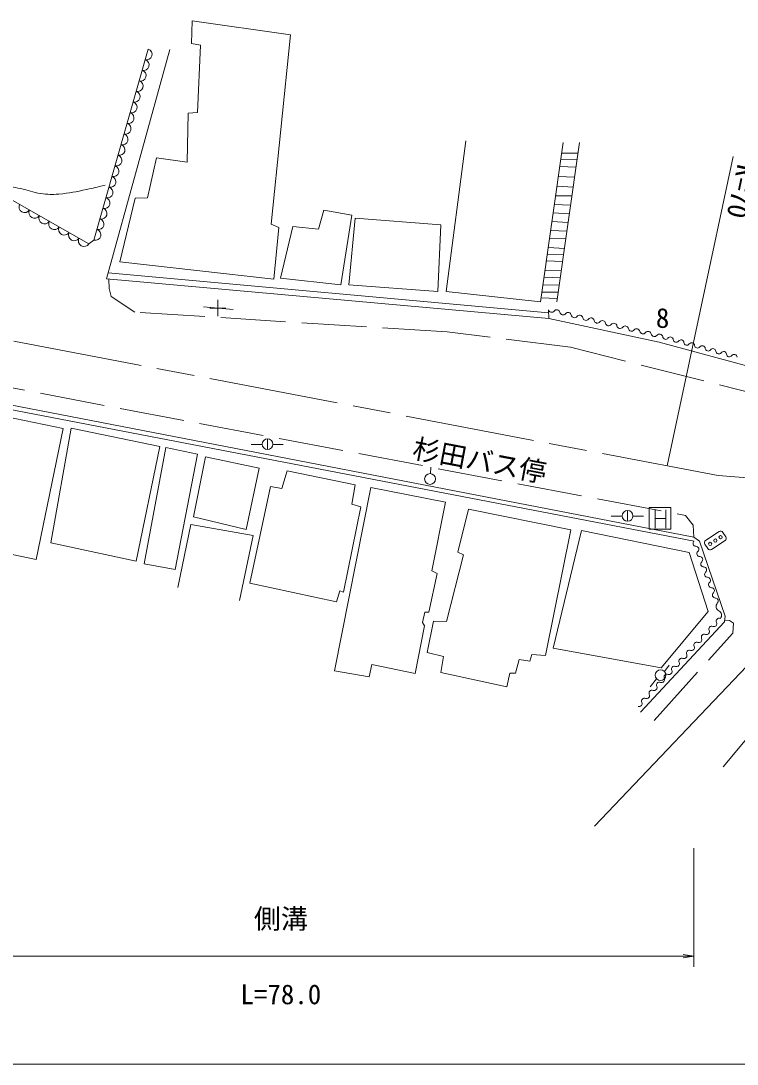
# Model space of a CAD drawing. Units: millimetres, scale not verified. Extents: x 40000 to 680000, y 20000 to 380000.
# Drawn here: x 296922 to 363260, y 205000 to 301645 of the extents above; entities that cross this region are included whole.
import ezdxf
from ezdxf.enums import TextEntityAlignment as Align

# ---------------------------------------------------------------- set-up
doc = ezdxf.new("R2010")
doc.units = ezdxf.units.MM
doc.header["$LTSCALE"] = 1000
doc.linetypes.add('CHAIN', pattern=[18.5, 12, -1.5, 3.5, -1.5])
doc.linetypes.add('DASHED', pattern=[7.5, 6, -1.5])
for name, color, linetype, lineweight in [('M-BMK', 2, 'CHAIN', 13), ('M-STR-HTXT', 7, 'Continuous', 13), ('M-STR-STRC', 7, 'Continuous', 13), ('M-TTL-BAND', 7, 'Continuous', 13), ('M-WORK', 1, 'Continuous', 13)]:
    doc.layers.add(name, color=color, linetype=linetype, lineweight=lineweight)
doc.styles.add('ＭＳ ゴシック', font='')
doc.styles.get('ＭＳ ゴシック').set_extended_font_data('MS Gothic')

# ---------------------------------------------------------------- blocks, each defined once
blk = doc.blocks.new('open_arrow')
at = {"color": 0, "linetype": 'Continuous', "lineweight": -2}
blk.add_lwpolyline([(7.5, 1.25), (0, 0), (7.5, -1.25)], dxfattribs=at)
blk = doc.blocks.new('plus')
at = {"color": 0, "linetype": 'Continuous', "lineweight": -2}
for p, q in [((-1.25, 0), (1.25, 0)), ((0, -1.25), (0, 1.25))]:
    blk.add_line(p, q, dxfattribs=at)

msp = doc.modelspace()

# ---------------------------------------------------------------- linework, layer by layer
at = {"layer": 'M-BMK'}
for p, q in [((278092, 275456), (361490, 259518)), ((361490, 259518), (368885, 258973))]:
    msp.add_line(p, q, dxfattribs=at)
at = {"layer": 'M-STR-HTXT'}
for p, q in [((356794, 260415), (362890, 289069)), ((359254, 225000), (359254, 214000)), ((282450, 215000), (359254, 215000))]:
    msp.add_line(p, q, dxfattribs=at)
at = {"layer": 'M-STR-STRC'}
for p, q in [((357125, 256555), (355125, 256555)), ((355125, 256555), (355125, 254555)), ((355665, 254640), (355665, 256339)), ((356656, 256350), (356656, 254645)), ((357125, 254555), (357125, 256555)), ((355665, 255555), (356656, 255555)), ((355125, 254555), (357125, 254555)), ((350041, 227047), (367842, 245764))]:
    msp.add_line(p, q, dxfattribs=at)
at = {"layer": 'M-TTL-BAND'}
msp.add_line((40000, 205000), (579000, 205000), dxfattribs=at)
at = {"layer": 'M-WORK'}
for p, q in [((312778, 301645), (312716, 299549)), ((321902, 300347), (312778, 301645)), ((320096, 282803), (321902, 300347)), ((303693, 281336), (308716, 299031)), ((310719, 299003), (304852, 277741)), ((312716, 299549), (313560, 299393)), ((313560, 299393), (313279, 293170)), ((312419, 293091), (312309, 288541)), ((313279, 293170), (312419, 293091)), ((338141, 290518), (336299, 276583)), ((347161, 290387), (345060, 275622)), ((348651, 290377), (346551, 275611)), ((347020, 289397), (348510, 289387)), ((309495, 288964), (308650, 285242)), ((312309, 288541), (309495, 288964)), ((346844, 288163), (348327, 288098)), ((346936, 288811), (348422, 288765)), ((346712, 287233), (348196, 287180)), ((346582, 286320), (348063, 286239)), ((295890, 285172), (303220, 280991)), ((307493, 285211), (306083, 279309)), ((308650, 285242), (307493, 285211)), ((346456, 285437), (347947, 285427)), ((346343, 284637), (347825, 284568)), ((324477, 282364), (324993, 284115)), ((324993, 284115), (327573, 283646)), ((327573, 283646), (326556, 277189)), ((346230, 283850), (347709, 283756)), ((320823, 282498), (320096, 282803)), ((320354, 277713), (320823, 282498)), ((320959, 277814), (322100, 282599)), ((322100, 282599), (324477, 282364)), ((345999, 282220), (347485, 282177)), ((346118, 283057), (347595, 282954)), ((303220, 280991), (303693, 281336)), ((345893, 281477), (347384, 281467)), ((345775, 280651), (347256, 280572)), ((306083, 279309), (320354, 277713)), ((345601, 279425), (347082, 279343)), ((345687, 280032), (347176, 280004)), ((345470, 278507), (346961, 278497)), ((304852, 277741), (345835, 274079)), ((305004, 278289), (345803, 274593)), ((326556, 277189), (320959, 277814)), ((345383, 277891), (346867, 277838)), ((305274, 276114), (305105, 276847)), ((336299, 276583), (345060, 275622)), ((345189, 276527), (346679, 276517)), ((345285, 277201), (346772, 277164)), ((345114, 276001), (346597, 275937)), ((313840, 275158), (316598, 274916)), ((345835, 274079), (345784, 274891)), ((345835, 274079), (356033, 271867)), ((356033, 271867), (374075, 267018)), ((359265, 253453), (282450, 268245)), ((282542, 268663), (359254, 253806)), ((319766, 261932), (319766, 262932)), ((319267, 262389), (318238, 262388)), ((320265, 262406), (321227, 262402)), ((334861, 259704), (334882, 260295)), ((321572, 259973), (321103, 258332)), ((327873, 258676), (321572, 259973)), ((320055, 258504), (318133, 249540)), ((321103, 258332), (320055, 258504)), ((329331, 258429), (325970, 241448)), ((327576, 256862), (327873, 258676)), ((336248, 257066), (329331, 258429)), ((326793, 248713), (328421, 256612)), ((328421, 256612), (327576, 256862)), ((334976, 250705), (336248, 257066)), ((337393, 252417), (338375, 256404)), ((338375, 256404), (347861, 254489)), ((353114, 255291), (353114, 256291)), ((352616, 255748), (351587, 255747)), ((353613, 255765), (354575, 255761)), ((311465, 249166), (312663, 254994)), ((312663, 254994), (318448, 253962)), ((347861, 254489), (345523, 242863)), ((346231, 243540), (348842, 254423)), ((348842, 254423), (358803, 252390)), ((361603, 254332), (360344, 253517)), ((362221, 253839), (361949, 254258)), ((318448, 253962), (317184, 247955)), ((359254, 253806), (359759, 253432)), ((359759, 253432), (362151, 246506)), ((360887, 252678), (362146, 253493)), ((337909, 252167), (337393, 252417)), ((358803, 252390), (360569, 246933)), ((360270, 253172), (360541, 252752)), ((336329, 245991), (337909, 252167)), ((334695, 246859), (335477, 250439)), ((335477, 250439), (334976, 250705)), ((318133, 249540), (326151, 247838)), ((326151, 247838), (326449, 248854)), ((326449, 248854), (326793, 248713)), ((334132, 245920), (334351, 246859)), ((334351, 246859), (334695, 246859)), ((360569, 246933), (356223, 241726)), ((362151, 246506), (362104, 245974)), ((333428, 241183), (334319, 245608)), ((334319, 245608), (334132, 245920)), ((334562, 243129), (335141, 246038)), ((335141, 246038), (336329, 245991)), ((362104, 245974), (354318, 237609)), ((362548, 246088), (362119, 246141)), ((362923, 245838), (362548, 246088)), ((362861, 244931), (362923, 245838)), ((336064, 242754), (334562, 243129)), ((335813, 241269), (336064, 242754)), ((344241, 242942), (344054, 242332)), ((345523, 242863), (344241, 242942)), ((356223, 241726), (346231, 243540)), ((329191, 240870), (329425, 242027)), ((329425, 242027), (333428, 241183)), ((343084, 242488), (342740, 241222)), ((344054, 242332), (343084, 242488)), ((356526, 241380), (356978, 241957)), ((325970, 241448), (329191, 240870)), ((341927, 239955), (335813, 241269)), ((342193, 241206), (341927, 239955)), ((342740, 241222), (342193, 241206)), ((355797, 240695), (355195, 239940))]:
    msp.add_line(p, q, dxfattribs=at)
at = {"layer": 'M-WORK', "linetype": 'DASHED'}
for p, q in [((305105, 276847), (305075, 277722)), ((307486, 274649), (305274, 276114)), ((336413, 272840), (307486, 274649)), ((347817, 271403), (336413, 272840)), ((374733, 264624), (347817, 271403)), ((284003, 269936), (358465, 255826)), ((358465, 255826), (359184, 254935)), ((359184, 254935), (359254, 253806)), ((355590, 236832), (362861, 244931)), ((361977, 232532), (369272, 241374))]:
    msp.add_line(p, q, dxfattribs=at)
at = {"layer": 'M-WORK'}
for points in [[(327307, 277189), (335531, 276563), (335811, 282754), (327873, 283370)], [(300837, 263895), (298347, 251749), (292968, 252852), (295458, 264998)], [(299684, 253283), (301580, 263903), (309802, 262228), (307609, 251605)], [(310360, 262127), (308348, 251355), (311205, 250821), (313293, 261515)], [(312903, 255698), (314037, 261255), (318988, 260204), (317797, 254522)]]:
    msp.add_lwpolyline(points, close=True, dxfattribs=at)
for centre, radius in [((319766, 262432), 500), ((334817, 259206), 500), ((353114, 255791), 500), ((360762, 253193), 150), ((361245, 253505), 150), ((361728, 253817), 150), ((356164, 241034), 500)]:
    msp.add_circle(centre, radius, dxfattribs=at)
for centre, radius, start, end in [((308566, 298542), 511, 255.39169, 72.90871), ((308287, 297559), 511, 255.39169, 72.90871), ((308008, 296576), 511, 255.39169, 72.90871), ((307729, 295593), 511, 255.39169, 72.90871), ((307450, 294610), 511, 255.39169, 72.90871), ((307171, 293627), 511, 255.39169, 72.90871), ((306892, 292644), 511, 255.39169, 72.90871), ((306613, 291661), 511, 255.39169, 72.90871), ((306333, 290678), 511, 255.39169, 72.90871), ((306054, 289695), 511, 255.39169, 72.90871), ((305775, 288712), 511, 255.39169, 72.90871), ((305496, 287729), 511, 255.39169, 72.90871), ((305217, 286746), 511, 255.39169, 72.90871), ((304938, 285763), 511, 255.39169, 72.90871), ((304659, 284779), 511, 255.39169, 72.90871), ((297278, 284413), 528, 153.35914, 327.24069), ((304380, 283796), 511, 255.39169, 72.90871), ((298195, 283890), 528, 153.35914, 327.24069), ((299111, 283367), 528, 153.35914, 327.24069), ((304101, 282813), 511, 255.39169, 72.90871), ((300027, 282845), 528, 153.35914, 327.24069), ((300944, 282322), 528, 153.35914, 327.24069), ((303822, 281830), 511, 255.39169, 72.90871), ((301860, 281800), 528, 153.35914, 327.24069), ((302776, 281277), 528, 153.35914, 327.24069), ((346077, 274948), 299, 191.13782, 322.24039), ((346549, 274583), 299, 11.13782, 142.24039), ((347135, 274698), 299, 191.13782, 322.24039), ((347607, 274332), 299, 11.13782, 142.24039), ((348193, 274448), 299, 191.13782, 322.24039), ((348665, 274082), 299, 11.13782, 142.24039), ((349251, 274197), 299, 191.13782, 322.24039), ((349723, 273832), 299, 11.13782, 142.24039), ((350309, 273947), 299, 191.13782, 322.24039), ((350781, 273581), 299, 11.13782, 142.24039), ((351367, 273697), 299, 191.13782, 322.24039), ((351839, 273331), 299, 11.13782, 142.24039), ((352425, 273446), 299, 191.13782, 322.24039), ((352897, 273081), 299, 11.13782, 142.24039), ((353483, 273196), 299, 191.13782, 322.24039), ((353955, 272830), 299, 11.13782, 142.24039), ((354541, 272946), 299, 191.13782, 322.24039), ((355013, 272580), 299, 11.13782, 142.24039), ((355599, 272695), 299, 191.13782, 322.24039), ((356071, 272330), 299, 11.13782, 142.24039), ((356636, 272415), 274, 185.83586, 323.5385), ((357077, 272090), 274, 5.83586, 143.5385), ((357621, 272146), 274, 185.83586, 323.5385), ((358062, 271820), 274, 5.83586, 143.5385), ((358606, 271876), 274, 185.83586, 323.5385), ((359047, 271550), 274, 5.83586, 143.5385), ((359591, 271606), 274, 185.83586, 323.5385), ((360032, 271281), 274, 5.83586, 143.5385), ((360576, 271336), 274, 185.83586, 323.5385), ((361017, 271011), 274, 5.83586, 143.5385), ((361562, 271067), 274, 185.83586, 323.5385), ((362002, 270741), 274, 5.83586, 143.5385), ((362547, 270797), 274, 185.83586, 323.5385), ((362987, 270472), 274, 5.83586, 143.5385), ((361739, 254122), 250, 32.908, 122.908), ((359448, 253248), 275, 131.85586, 269.25623), ((360480, 253308), 250, 122.908, 212.908), ((362011, 253703), 250, 302.908, 32.908), ((359441, 252699), 275, 311.85586, 89.25623), ((359808, 252289), 275, 131.85586, 269.25623), ((360751, 252888), 250, 212.908, 302.908), ((359800, 251740), 275, 311.85586, 89.25623), ((360167, 251330), 275, 131.85586, 269.25623), ((360160, 250781), 275, 311.85586, 89.25623), ((360527, 250371), 275, 131.85586, 269.25623), ((360520, 249822), 275, 311.85586, 89.25623), ((360886, 249412), 275, 131.85586, 269.25623), ((360879, 248862), 275, 311.85586, 89.25623), ((361246, 248453), 275, 131.85586, 269.25623), ((361239, 247903), 275, 311.85586, 89.25623), ((361768, 247402), 455, 139.30737, 243.3125), ((361359, 246588), 455, 319.30737, 63.3125), ((360909, 245300), 271, 67.68144, 206.18229), ((361114, 245802), 271, 247.68144, 26.18229), ((361601, 246041), 271, 67.68144, 206.18229), ((360216, 244560), 271, 67.68144, 206.18229), ((360422, 245061), 271, 247.68144, 26.18229), ((359038, 243580), 271, 247.68144, 26.18229), ((359524, 243819), 271, 67.68144, 206.18229), ((359730, 244320), 271, 247.68144, 26.18229), ((358140, 242338), 271, 67.68144, 206.18229), ((358345, 242839), 271, 247.68144, 26.18229), ((358832, 243078), 271, 67.68144, 206.18229), ((357447, 241597), 271, 67.68144, 206.18229), ((357653, 242099), 271, 247.68144, 26.18229), ((356269, 240618), 271, 247.68144, 26.18229), ((356755, 240857), 271, 67.68144, 206.18229), ((356961, 241358), 271, 247.68144, 26.18229), ((355576, 239877), 271, 247.68144, 26.18229), ((356063, 240116), 271, 67.68144, 206.18229), ((354678, 238635), 271, 67.68144, 206.18229), ((354884, 239136), 271, 247.68144, 26.18229), ((355371, 239375), 271, 67.68144, 206.18229), ((354192, 238396), 271, 247.68144, 26.18229)]:
    msp.add_arc(centre, radius, start, end, dxfattribs=at)
msp.add_open_spline([(293141, 286325), (294086, 286387), (294385, 286415), (295179, 286357), (295848, 286308), (296220, 286243), (296878, 286117), (297625, 285975), (298010, 285728), (298765, 285638), (299412, 285561), (299784, 285541), (300433, 285596), (301449, 285683), (302011, 285812), (303008, 286024), (303679, 286166), (303906, 286218), (304717, 286430)], degree=3, knots=[0, 0, 0, 0, 1, 1, 1, 2, 2, 2, 3, 3, 3, 4, 4, 4, 5, 5, 5, 6, 6, 6, 6], dxfattribs=at)

# ---------------------------------------------------------------- block references
at = {"layer": 'M-STR-HTXT', "xscale": 133, "yscale": 133, "rotation": 180}
msp.add_blockref('open_arrow', (359254, 215000), dxfattribs=at)
at = {"layer": 'M-WORK', "xscale": 600, "yscale": 600}
msp.add_blockref('plus', (315170, 275041), dxfattribs=at)

# ---------------------------------------------------------------- texts
at = {"layer": 'M-STR-HTXT', "style": 'ＭＳ ゴシック'}
msp.add_text('R=70', height=1833, rotation=257.99, dxfattribs=at).set_placement((362786, 288580), align=Align.BOTTOM_LEFT)
msp.add_text('側溝', height=1833, dxfattribs=at).set_placement((318500, 217000), align=Align.BOTTOM_LEFT)
msp.add_text('L=78.0', height=1833, dxfattribs=at).set_placement((321000, 210000), align=Align.BOTTOM_CENTER)
at = {"layer": 'M-WORK', "style": 'ＭＳ ゴシック'}
msp.add_text('8', height=1833, dxfattribs=at).set_placement((355732, 272655), align=Align.BOTTOM_LEFT)
msp.add_text('杉田バス停', height=1833, rotation=349.27, dxfattribs=at).set_placement((332998, 260652), align=Align.BOTTOM_LEFT)

doc.saveas('drawing.dxf')
